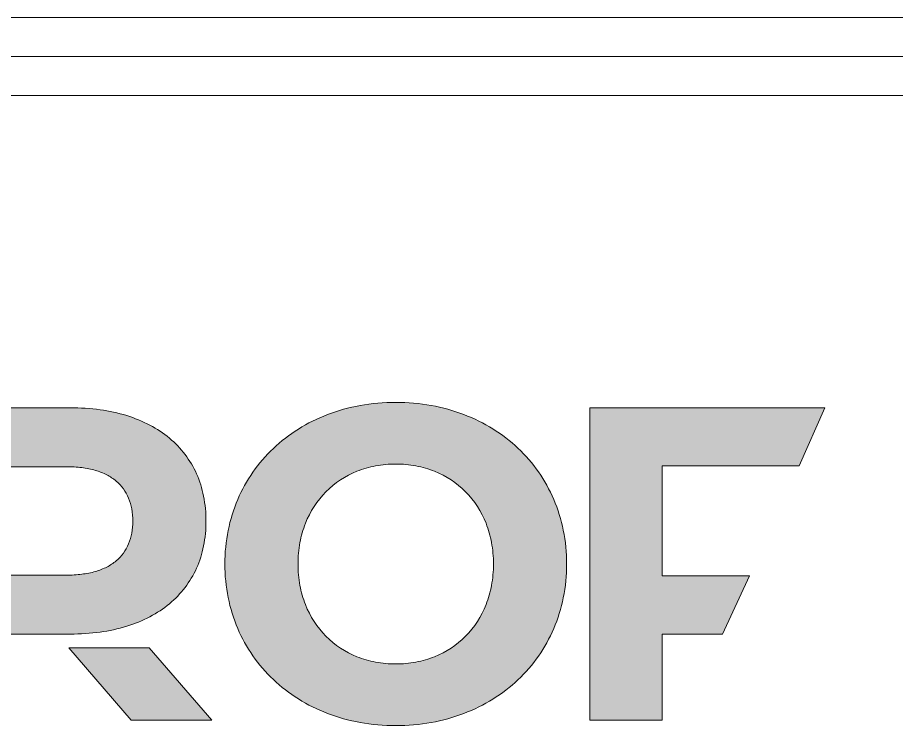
# Model space of a CAD drawing. Header units: millimetres. Extents: x 0 to 7790, y 0 to 17467.
# Drawn here: x 225.3 to 337.9, y 15828.5 to 15920.7 of the extents above; entities that cross this region are included whole.
import ezdxf

# ---------------------------------------------------------------- set-up
doc = ezdxf.new("R2010")
doc.units = ezdxf.units.MM
doc.layers.get('0').update_dxf_attribs({"lineweight": 15})
doc.layers.add('_MB_logo_navyblue_0.09', color=176, linetype='Continuous', lineweight=9)
doc.layers.add('_MB_ramka_0.15', color=124, linetype='Continuous', lineweight=15)
doc.layers.add('_MB_pomocnicze_niedrukowane', color=220, linetype='Continuous', lineweight=15, plot=False)

# ---------------------------------------------------------------- blocks, each defined once
blk = doc.blocks.new('-logo_new_ALUPROF')
at = {"layer": '_MB_logo_navyblue_0.09'}
h = blk.add_hatch(color=256, dxfattribs=at)
edge = h.paths.add_edge_path()
edge.add_arc((65.71077729149007, -15.00562185011801), 5.444306577864176, 179.9107788839091, 191.3072367144844)
edge.add_arc((65.33629367146963, -15.07699401928572), 5.063098947920667, 191.3461442901536, 203.056721379159)
edge.add_arc((65.1961958311366, -15.13063317957442), 4.913188195481013, 203.1210223745588, 226.5797366949905)
edge.add_arc((65.31419062815523, -15.00211547920959), 5.087638413685067, 226.6093841017991, 238.0329149500483)
edge.add_arc((65.47097921229661, -14.74746188399999), 5.386683594477502, 238.052164913051, 249.1409837678797)
edge.add_arc((65.62570217961527, -14.3368499884227), 5.825476126725009, 249.156957502876, 259.8472540035813)
edge.add_arc((65.73061567037824, -13.74211193520172), 6.429394972042421, 259.8612055720926, 270.0928101282971)
edge.add_arc((65.7511041616024, -13.74739036984009), 6.424116001017197, 269.9101523694583, 280.1132365906623)
edge.add_arc((65.8535122512442, -14.32874613471336), 5.83381084437024, 280.1256678490933, 290.7788344201919)
edge.add_arc((66.00730818254172, -14.73787744373428), 5.396730025831341, 290.7931832804674, 301.8508948008232)
edge.add_arc((66.16665827491555, -14.99742461199067), 5.092173893778004, 301.8690093919393, 313.2799448608349)
edge.add_arc((66.2914485534681, -15.13333790243068), 4.907676166315141, 313.3071269464103, 336.8093416407933)
edge.add_arc((66.15119709149447, -15.07994750622693), 5.057623704696445, 336.8790519709802, 348.6281614892102)
edge.add_arc((65.76368003206363, -15.00597353917161), 5.452120349231831, 348.6690111110812, 360.092789116914)
edge.add_arc((65.76302584613637, -14.9883100063489), 5.452774541409779, 359.9071758994942, 371.3303072658896)
edge.add_arc((66.15080701377782, -14.9142875761841), 5.058009371407269, 11.37115010506755, 23.1199271292144)
edge.add_arc((66.29132684882593, -14.86077778652728), 4.907768018595755, 23.18955329320021, 46.69193126687409)
edge.add_arc((66.16666150677256, -14.99656907230464), 5.092091234778272, 46.71922924290048, 58.13045520463679)
edge.add_arc((66.00732793679879, -15.25608636703854), 5.396613257454956, 58.14858191730764, 69.20657030204714)
edge.add_arc((65.85352404203351, -15.66523528883841), 5.833713362505914, 69.22092615484965, 79.87427880170158)
edge.add_arc((65.75110530233671, -16.24664856387876), 6.424077004675139, 79.88671170761441, 90.08985835006975)
edge.add_arc((65.73061805848317, -16.25142434467659), 6.428853316865375, 89.90720333559432, 100.1396793113175)
edge.add_arc((65.62573937028029, -15.65692452628491), 5.825175134833163, 100.1536477819189, 110.8445610658903)
edge.add_arc((65.4710961516033, -15.24655228660026), 5.386634990287025, 110.8605443171019, 121.9496233785324)
edge.add_arc((65.31441595908495, -14.99209037902704), 5.087809870487866, 121.9688712226821, 133.3922825408609)
edge.add_arc((65.19653876476377, -14.86370358383369), 4.913535642904758, 133.421934871317, 156.8796723416068)
edge.add_arc((65.33660295275328, -14.91733283510141), 5.063411617021573, 156.9439023942641, 168.6540123193261)
edge.add_arc((65.71091054578685, -14.9886702185314), 5.44443982556312, 168.6929024584724, 180.0891754238158)
edge = h.paths.add_edge_path(flags=16)
edge.add_arc((66.36784998041905, -14.98926849880932), 3.757123961008533, 169.6421381680713, 180.1201002237611, ccw=False)
edge.add_arc((65.94814159424331, -14.91403511661035), 3.330728833042695, 158.5281549129203, 169.617119346114, ccw=False)
edge.add_arc((65.63589090238685, -14.78661785675093), 2.993511837496931, 135.3619132898142, 158.6100110118937, ccw=False)
edge.add_arc((65.59183791366974, -14.76393524065628), 2.946265367003029, 111.79113623841349, 135.0738495227048, ccw=False)
edge.add_arc((65.68028456771313, -14.97933562777641), 3.179108220918731, 100.63606023393493, 111.8301499381532, ccw=False)
edge.add_arc((65.73529366028583, -15.27957528411893), 3.484342861266024, 89.90566835855623, 100.61384115908288, ccw=False)
edge.add_arc((65.74676275770526, -15.27971725301501), 3.48448482317977, 79.38637629691601, 90.09425995773131, ccw=False)
edge.add_arc((65.80173758860919, -14.9796607035853), 3.179436462393444, 68.17083736294978, 79.36418129432138, ccw=False)
edge.add_arc((65.89017538728565, -14.76428638171252), 2.946621135803837, 44.92889410838882, 68.2099529859646, ccw=False)
edge.add_arc((65.8463306593967, -14.78678037359475), 2.993586170823933, 21.392772344669993, 44.64105331988179, ccw=False)
edge.add_arc((65.53440986495684, -14.91407150390416), 3.330450203152279, 10.384395352230626, 21.47440325424168, ccw=False)
edge.add_arc((65.11493906738812, -14.98927084557097), 3.756605455593585, -0.12008100770907504, 10.359343645305387, ccw=False)
edge.add_arc((65.1149390673881, -15.00501708874187), 3.756605455593613, -10.359343645305387, 0.1200810077094161, ccw=False)
edge.add_arc((65.534409864957, -15.08021643040865), 3.330450203152131, 338.52559674575735, 349.61560464776824, ccw=False)
edge.add_arc((65.84633065939656, -15.20750756071808), 2.993586170824059, 315.3589466801196, 338.6072276553313, ccw=False)
edge.add_arc((65.89017538728572, -15.23000155260038), 2.946621135803753, 291.7900470140346, 315.07110589161084, ccw=False)
edge.add_arc((65.8017375886092, -15.01462723072766), 3.179436462393332, 280.63581870567873, 291.8291626370508, ccw=False)
edge.add_arc((65.74676275770524, -14.71457068129764), 3.484484823179971, 269.9057400422689, 280.61362370308353, ccw=False)
edge.add_arc((65.73529366028582, -14.71471265019403), 3.484342861265918, 259.386158840917, 270.09433164144406, ccw=False)
edge.add_arc((65.68028456771309, -15.01495230653664), 3.179108220918522, 248.1698500618461, 259.3639397660652, ccw=False)
edge.add_arc((65.59183791366972, -15.23035269365654), 2.946265367003046, 224.9261504772959, 248.208863761587, ccw=False)
edge.add_arc((65.63589090238696, -15.20767007756191), 2.993511837497024, 201.3899889881049, 224.6380867101846, ccw=False)
edge.add_arc((65.9481415942431, -15.08025281770248), 3.330728833042489, 190.3828806538869, 201.4718450870806, ccw=False)
edge.add_arc((66.36784998041915, -15.00501943550351), 3.757123961008633, 179.8798997762388, 190.3578618319286, ccw=False)
h = blk.add_hatch(color=256, dxfattribs=at)
h.paths.add_polyline_path([(60.26647731451639, -14.99714396715642, 0.0497674551039136), (60.37214523868195, -16.07308703386166, 0.0511415482301273), (60.6776472773462, -17.05991729842591, 0.1027169284989633), (61.81914329517605, -18.69923716623031, 0.0498858767050586), (62.62063207284434, -19.31822564202001, 0.04842189124851001), (63.55294456201662, -19.78109906076773, 0.0466790773105841), (64.59882816194423, -20.07110685874819, 0.0446734798644409), (65.74103027187851, -20.17149847223618, 0.0445487887653804), (66.87914143632943, -20.07169256860887, 0.046516715647148), (67.92312435033668, -19.78310720886144, 0.048285842543293), (68.85521945419652, -19.32199091969571, 0.0498307823781908), (69.6576671882053, -18.70459222781354, 0.1029087410296668), (70.80258230785478, -17.06594174270702, 0.0513101188563238), (71.10953057408818, -16.07718700288631, 0.0498869578172952), (71.21579323165568, -14.99714396715642, 0.0498841292989967), (71.10953057408818, -13.91703161422314, 0.0513086642578014), (70.80258230785483, -12.92822478395962, 0.1029094610149176), (69.6576671882053, -11.28951195438616, 0.0498320530397747), (68.85521945419652, -10.67209808654821, 0.0482870534087259), (67.92312435033668, -10.21097400432411, 0.0465175293126294), (66.87914143632943, -9.922385773449927, 0.0445490616700057), (65.74103027187851, -9.82257945966162, 0.0446772897383253), (64.59882816194423, -9.92298009669089, 0.0466817743996214), (63.55294456201662, -10.21301168400743, 0.048423029276125), (62.62063207284434, -10.67591873595442, 0.0498853538588256), (61.81914329517605, -11.294945766875, 0.102712621217359), (60.6776472773462, -12.93433782300958, 0.0511395045117841), (60.37214523868195, -13.9211918769099, 0.0497666464793515)])
h.paths.add_polyline_path([(62.61073427347273, -14.99714396715642, -0.0457506146541701), (62.67195223333867, -14.3137536569956, -0.0484225279433295), (62.84857349299892, -13.69484188130667, -0.1017883315863794), (63.50583019207633, -12.68329798292628, -0.1019409377103577), (64.49811293145338, -12.02820037117837, -0.0488823092367817), (65.09351674148817, -11.85484645378008, -0.0467572476250342), (65.74103027187851, -11.79523714522613, -0.0467559832569354), (66.38855282581014, -11.85484645378008, -0.048879047413906), (66.98398042518099, -12.02820037117837, -0.101933643988117), (67.97633535288824, -12.68329798292628, -0.101789139463547), (68.63366424029583, -13.69484188130667, -0.0484270916115491), (68.8103092892921, -14.3137536569956, -0.04575700979860701), (68.87153627269933, -14.99714396715642, -0.0457570097986077), (68.8103092892921, -15.68053427731725, -0.0484270916115484), (68.63366424029583, -16.29944605300613, -0.1017891394635466), (67.97633535288824, -17.31098995138657, -0.1019336439881194), (66.98398042518099, -17.96608756313447, -0.0488790474139078), (66.38855282581014, -18.13944148053277, -0.0467559832569327), (65.74103027187851, -18.19905078908672, -0.0467572476250356), (65.09351674148817, -18.13944148053277, -0.04888230923678501), (64.49811293145338, -17.96608756313447, -0.1019409377103565), (63.50583019207633, -17.31098995138657, -0.1017883315863799), (62.84857349299892, -16.29944605300613, -0.0484225279433297), (62.67195223333867, -15.68053427731725, -0.0457506146541698)], flags=0)
h = blk.add_hatch(color=256, dxfattribs=at)
h.paths.add_polyline_path([(60.26647731451639, -14.99714396715641, 0.0497674551039136), (60.37214523868195, -16.07308703386166, 0.0511415482301273), (60.6776472773462, -17.05991729842591, 0.1027169284989633), (61.81914329517605, -18.69923716623031, 0.0498858767050586), (62.62063207284434, -19.31822564202001, 0.04842189124851001), (63.55294456201662, -19.78109906076773, 0.0466790773105841), (64.59882816194423, -20.07110685874819, 0.0446734798644409), (65.74103027187851, -20.17149847223618, 0.0445487887653804), (66.87914143632943, -20.07169256860887, 0.046516715647148), (67.92312435033668, -19.78310720886144, 0.048285842543293), (68.85521945419652, -19.32199091969571, 0.0498307823781908), (69.6576671882053, -18.70459222781354, 0.1029087410296668), (70.80258230785478, -17.06594174270702, 0.0513101188563238), (71.10953057408818, -16.07718700288631, 0.0498869578172952), (71.21579323165568, -14.99714396715641, 0.0498841292989967), (71.10953057408818, -13.91703161422314, 0.0513086642578014), (70.80258230785483, -12.92822478395963, 0.1029094610149176), (69.6576671882053, -11.28951195438616, 0.0498320530397747), (68.85521945419652, -10.67209808654821, 0.0482870534087259), (67.92312435033668, -10.21097400432411, 0.0465175293126294), (66.87914143632943, -9.922385773449927, 0.0445490616700057), (65.74103027187851, -9.82257945966162, 0.0446772897383253), (64.59882816194423, -9.92298009669089, 0.0466817743996214), (63.55294456201662, -10.21301168400743, 0.048423029276125), (62.62063207284434, -10.67591873595442, 0.0498853538588256), (61.81914329517605, -11.294945766875, 0.102712621217359), (60.6776472773462, -12.93433782300957, 0.0511395045117841), (60.37214523868195, -13.92119187690991, 0.0497666464793515)])
h.paths.add_polyline_path([(62.61073427347273, -14.99714396715641, -0.0457506146541701), (62.67195223333867, -14.3137536569956, -0.0484225279433295), (62.84857349299892, -13.69484188130668, -0.1017883315863794), (63.50583019207633, -12.68329798292629, -0.1019409377103577), (64.49811293145338, -12.02820037117837, -0.0488823092367817), (65.09351674148817, -11.85484645378008, -0.0467572476250342), (65.74103027187851, -11.79523714522613, -0.0467559832569354), (66.38855282581014, -11.85484645378008, -0.048879047413906), (66.98398042518099, -12.02820037117837, -0.101933643988117), (67.97633535288824, -12.68329798292629, -0.101789139463547), (68.63366424029583, -13.69484188130668, -0.0484270916115491), (68.8103092892921, -14.3137536569956, -0.04575700979860701), (68.87153627269933, -14.99714396715641, -0.0457570097986077), (68.8103092892921, -15.68053427731725, -0.0484270916115484), (68.63366424029583, -16.29944605300613, -0.1017891394635466), (67.97633535288824, -17.31098995138657, -0.1019336439881194), (66.98398042518099, -17.96608756313447, -0.0488790474139078), (66.38855282581014, -18.13944148053277, -0.0467559832569327), (65.74103027187851, -18.19905078908672, -0.0467572476250356), (65.09351674148817, -18.13944148053277, -0.04888230923678501), (64.49811293145338, -17.96608756313447, -0.1019409377103565), (63.50583019207633, -17.31098995138657, -0.1017883315863799), (62.84857349299892, -16.29944605300613, -0.0484225279433297), (62.67195223333867, -15.68053427731725, -0.0457506146541698)], flags=0)
h = blk.add_hatch(color=256, dxfattribs=at)
edge = h.paths.add_edge_path()
edge.add_line((50.98510557873612, -9.994172432980934), (50.98510557873612, -20.00005250060739))
edge.add_line((50.98510557873612, -20.00005250060739), (53.30069720804121, -20.00005250060739))
edge.add_line((53.30069720804121, -20.00005250060739), (53.30069720804121, -17.2413557755935))
edge.add_line((53.30069720804121, -17.2413557755935), (55.31598538385639, -17.2413557755935))
edge.add_arc((55.33473446995718, -10.36895303759299), 6.872428313304289, 269.843687734974, 277.8232050517771)
edge.add_arc((55.53268806083831, -11.79418447279682), 5.433517398867001, 277.8009213282293, 287.0155511704949)
edge.add_arc((55.85091163382621, -12.83225472473434), 4.347766161112996, 287.0086767107921, 297.6067045704781)
edge.add_arc((56.19182506800355, -13.4879221720625), 3.608768095704785, 297.634265126647, 309.5805351174852)
edge.add_arc((56.47311013180188, -13.83254633652402), 3.163933020431771, 309.6309999535576, 335.7769944621931)
edge.add_arc((56.26912490587097, -13.75647727059968), 3.381199107605418, 336.0196761181184, 348.6743116123067)
edge.add_arc((55.65894540861353, -13.6386236219848), 4.002643461809704, 348.7354620509055, 360.1963870384891)
edge.add_arc((55.61394401901853, -13.61087072071876), 4.04764566657808, 359.801351197094, 371.2016007365394)
edge.add_arc((56.24385008126251, -13.48973466573167), 3.406209220721411, 11.26111805775612, 23.87982392513965)
edge.add_arc((56.46563799855718, -13.40559592617407), 3.169372140131264, 24.11208882921487, 50.27497847246183)
edge.add_arc((56.19219529253679, -13.74096744112778), 3.602073768579793, 50.33903006967795, 62.31662237762298)
edge.add_arc((55.8523770255989, -14.39339319260232), 4.337690406612789, 62.34553094479669, 72.97085223748826)
edge.add_arc((55.53361937901461, -15.43202522951056), 5.424135365020288, 72.96440732822165, 82.19543105238854)
edge.add_arc((55.3348362065372, -16.86254694907496), 6.868400384867324, 82.17303499199853, 90.15725261711844)
edge.add_line((55.31598538385639, -9.994172432980934), (50.98510557873612, -9.994172432980934))
edge = h.paths.add_edge_path(flags=16)
edge.add_line((53.30069720804121, -11.88104413200655), (55.1875689070668, -11.88104413200655))
edge.add_arc((55.2016397162792, -15.81969740411667), 3.938678405959999, 82.94582784108871, 90.20468787089851, ccw=False)
edge.add_arc((55.34188026697881, -14.70348510669778), 2.813693457329337, 74.00311477003987, 82.98858048530451, ccw=False)
edge.add_arc((55.55034729779983, -13.97838492583989), 2.059221234599704, 63.06112231798852, 74.01891019046718, ccw=False)
edge.add_arc((55.75229050647956, -13.57769778286862), 1.610524921302248, 50.2065229769529, 63.0078732010337, ccw=False)
edge.add_arc((55.86341499228691, -13.43274394552225), 1.428045696429419, 22.419840658732085, 49.91000265980938, ccw=False)
edge.add_arc((55.61819972809864, -13.52957024499532), 1.691659521170551, 10.063391985479313, 22.283847912333613, ccw=False)
edge.add_arc((55.1288168590491, -13.61540564653383), 2.188512152813475, -0.24867486054057508, 10.037243369894497, ccw=False)
edge.add_arc((55.17847159000885, -13.63408013234767), 2.138856492097672, -10.15324819371051, 0.24580638795947607, ccw=False)
edge.add_arc((55.64490545344003, -13.7167310375477), 1.665157478741178, 337.5188973735554, 349.81691483858503, ccw=False)
edge.add_arc((55.87117665177323, -13.80602298265343), 1.421943932742941, 309.88845593384065, 337.35711603985226, ccw=False)
edge.add_arc((55.7522704897623, -13.65205474907986), 1.616354239968005, 296.8877214492189, 309.6224908067927, ccw=False)
edge.add_arc((55.54908859619081, -13.24736439314462), 2.069183821623622, 285.9383446907815, 296.837829223874, ccw=False)
edge.add_arc((55.34098347750092, -12.52163479842986), 2.824161102846562, 277.0036324094308, 285.95493426291256, ccw=False)
edge.add_arc((55.20153026753114, -11.41033692187582), 3.944171864593567, 269.7971871589715, 277.0458992621113, ccw=False)
edge.add_line((55.1875689070668, -15.35448407656788), (53.30069720804121, -15.35448407656788))
edge.add_line((53.30069720804121, -15.35448407656788), (53.30069720804121, -11.88104413200655))
h = blk.add_hatch(color=256, dxfattribs=at)
h.paths.add_polyline_path([(50.98510557873612, -9.994172432980934), (50.98510557873612, -20.00005250060739), (53.30069720804121, -20.00005250060739), (53.30069720804121, -17.2413557755935), (55.31598538385639, -17.2413557755935, 0.0348312882191382), (56.27018754858804, -17.17741824343685, 0.0402280868359116), (57.12270506738375, -16.98985163329572, 0.0462756097404265), (57.86566531064574, -16.6850249246634, 0.0521726968643942), (58.49119564877621, -16.26930709703314, 0.1145809458215924), (59.35847609125179, -15.1306740027519, 0.0552724473790954), (59.58448093640142, -14.42049669508746, 0.0500494467978164), (59.66156535802855, -13.62490418639817, 0.0497840405458759), (59.58448093640142, -12.82456796104673, 0.0551151972217058), (59.35847609125179, -12.11083435271922, 0.1146556332248349), (58.49119564877621, -10.96796675661619, 0.0523097392458883), (57.86566531064574, -10.55122865358089, 0.0463949554895192), (57.12270506738375, -10.24588493704987, 0.0402997346061415), (56.27018754858804, -10.05813354939316, 0.0348518220796639), (55.31598538385639, -9.994172432980934)])
h.paths.add_polyline_path([(53.30069720804121, -11.88104413200655), (55.1875689070668, -11.88104413200655, -0.0316833470967353), (55.68533984627666, -11.91083289254607, -0.03922659148626), (56.11729225513585, -11.99874720434194, -0.0478488360098054), (56.4832563270041, -12.14260911266022, -0.0559145896905928), (56.78306225524122, -12.3402406627669, -0.1205270478788417), (57.18352045426073, -12.88810086940958, -0.0533723906404034), (57.28383311176263, -13.23397361647765, -0.0449109434558446), (57.3173083990722, -13.62490418639817, -0.0454056006103531), (57.28383311176263, -14.01112118648762, -0.0537117868818046), (57.18352045426073, -14.35345178344593, -0.1204318663414105), (56.78306225524122, -14.89707256633526, -0.0556231723068596), (56.4832563270041, -15.09367215144931, -0.04759386035553799), (56.11729225513585, -15.23700413179843, -0.0390772950151475), (55.68533984627666, -15.32472320697411, -0.0316390240272577), (55.1875689070668, -15.35448407656787), (53.30069720804121, -15.35448407656787)], flags=0)
h = blk.add_hatch(color=256, dxfattribs=at)
h.paths.add_polyline_path([(50.98510557873612, -9.994172432980934), (50.98510557873612, -20.00005250060739), (53.30069720804121, -20.00005250060739), (53.30069720804121, -17.2413557755935), (55.31598538385639, -17.2413557755935, 0.0348312882191382), (56.27018754858804, -17.17741824343685, 0.0402280868359116), (57.12270506738375, -16.98985163329572, 0.0462756097404265), (57.86566531064574, -16.6850249246634, 0.0521726968643942), (58.49119564877621, -16.26930709703314, 0.1145809458215924), (59.35847609125179, -15.1306740027519, 0.0552724473790954), (59.58448093640142, -14.42049669508746, 0.0500494467978164), (59.66156535802855, -13.62490418639817, 0.0497840405458759), (59.58448093640142, -12.82456796104672, 0.0551151972217058), (59.35847609125179, -12.11083435271922, 0.1146556332248349), (58.49119564877621, -10.9679667566162, 0.0523097392458883), (57.86566531064574, -10.55122865358089, 0.0463949554895192), (57.12270506738375, -10.24588493704988, 0.0402997346061415), (56.27018754858804, -10.05813354939316, 0.0348518220796639), (55.31598538385639, -9.994172432980934)])
h.paths.add_polyline_path([(53.30069720804121, -11.88104413200655), (55.1875689070668, -11.88104413200655, -0.0316833470967353), (55.68533984627666, -11.91083289254607, -0.03922659148626), (56.11729225513585, -11.99874720434194, -0.0478488360098054), (56.4832563270041, -12.14260911266022, -0.0559145896905928), (56.78306225524122, -12.3402406627669, -0.1205270478788417), (57.18352045426073, -12.88810086940958, -0.0533723906404034), (57.28383311176263, -13.23397361647765, -0.0449109434558446), (57.3173083990722, -13.62490418639817, -0.0454056006103531), (57.28383311176263, -14.01112118648763, -0.0537117868818046), (57.18352045426073, -14.35345178344593, -0.1204318663414105), (56.78306225524122, -14.89707256633526, -0.0556231723068596), (56.4832563270041, -15.09367215144931, -0.04759386035553799), (56.11729225513585, -15.23700413179843, -0.0390772950151475), (55.68533984627666, -15.32472320697411, -0.0316390240272577), (55.1875689070668, -15.35448407656788), (53.30069720804121, -15.35448407656788)], flags=0)
for points in [[(74.27356489603159, -11.8524943036835), (78.662300366492, -11.8524943036835), (79.48708485151408, -9.994182933101655), (71.9579732667265, -9.994182933101655), (71.9579732667265, -20.00006300072815), (74.27356489603159, -20.00006300072815), (74.27356489603159, -17.2493463674853), (76.20768713843847, -17.2493463674853), (77.07793714631408, -15.37685983388911), (74.27356489603159, -15.37685983388911)], [(74.27356489603159, -11.8524943036835), (78.662300366492, -11.8524943036835), (79.48708485151408, -9.994182933101662), (71.9579732667265, -9.994182933101662), (71.9579732667265, -20.00006300072815), (74.27356489603159, -20.00006300072815), (74.27356489603159, -17.2493463674853), (76.20768713843847, -17.2493463674853), (77.07793714631408, -15.37685983388912), (74.27356489603159, -15.37685983388912)], [(74.27356489603159, -11.8524943036835), (78.662300366492, -11.8524943036835), (79.48708485151408, -9.994182933101662), (71.9579732667265, -9.994182933101662), (71.9579732667265, -20.00006300072815), (74.27356489603159, -20.00006300072815), (74.27356489603159, -17.2493463674853), (76.20768713843847, -17.2493463674853), (77.07793714631408, -15.37685983388912), (74.27356489603159, -15.37685983388912)], [(57.84507596839953, -17.6814893371297), (55.26435629012178, -17.6814893371297), (57.26693931982771, -20.00002100024515), (59.847553996898, -20.00002100024515)], [(57.84507596839953, -17.6814893371297), (55.26435629012178, -17.6814893371297), (57.26693931982771, -20.00002100024515), (59.847553996898, -20.00002100024515)], [(57.84507596839953, -17.6814893371297), (55.26435629012178, -17.6814893371297), (57.26693931982771, -20.00002100024515), (59.847553996898, -20.00002100024515)]]:
    blk.add_hatch(color=256, dxfattribs=at).paths.add_polyline_path(points)
for points in [[(60.26647731451639, -14.99714396715641, 0.0497674551039136), (60.37214523868195, -16.07308703386166, 0.0511415482301273), (60.6776472773462, -17.05991729842591, 0.1027169284989633), (61.81914329517605, -18.69923716623031, 0.0498858767050586), (62.62063207284434, -19.31822564202001, 0.04842189124851001), (63.55294456201662, -19.78109906076773, 0.0466790773105841), (64.59882816194423, -20.07110685874819, 0.0446734798644409), (65.74103027187851, -20.17149847223618, 0.0445487887653804), (66.87914143632943, -20.07169256860887, 0.046516715647148), (67.92312435033668, -19.78310720886144, 0.048285842543293), (68.85521945419652, -19.32199091969571, 0.0498307823781908), (69.6576671882053, -18.70459222781354, 0.1029087410296668), (70.80258230785478, -17.06594174270702, 0.0513101188563238), (71.10953057408818, -16.07718700288631, 0.0498869578172952), (71.21579323165568, -14.99714396715641, 0.0498841292989967), (71.10953057408818, -13.91703161422314, 0.0513086642578014), (70.80258230785483, -12.92822478395963, 0.1029094610149176), (69.6576671882053, -11.28951195438616, 0.0498320530397747), (68.85521945419652, -10.67209808654821, 0.0482870534087259), (67.92312435033668, -10.21097400432411, 0.0465175293126294), (66.87914143632943, -9.922385773449927, 0.0445490616700057), (65.74103027187851, -9.82257945966162, 0.0446772897383253), (64.59882816194423, -9.92298009669089, 0.0466817743996214), (63.55294456201662, -10.21301168400743, 0.048423029276125), (62.62063207284434, -10.67591873595442, 0.0498853538588256), (61.81914329517605, -11.294945766875, 0.102712621217359), (60.6776472773462, -12.93433782300957, 0.0511395045117841), (60.37214523868195, -13.92119187690991, 0.0497666464793515), (60.26647731451639, -14.99714396715641, 0.0497674551039136)], [(50.98510557873612, -9.994172432980934), (50.98510557873612, -20.00005250060739), (53.30069720804121, -20.00005250060739), (53.30069720804121, -17.2413557755935), (55.31598538385639, -17.2413557755935, 0.0348312882191382), (56.27018754858804, -17.17741824343685, 0.0402280868359116), (57.12270506738375, -16.98985163329572, 0.0462756097404265), (57.86566531064574, -16.6850249246634, 0.0521726968643942), (58.49119564877621, -16.26930709703314, 0.1145809458215924), (59.35847609125179, -15.1306740027519, 0.0552724473790954), (59.58448093640142, -14.42049669508746, 0.0500494467978164), (59.66156535802855, -13.62490418639817, 0.0497840405458759), (59.58448093640142, -12.82456796104672, 0.0551151972217058), (59.35847609125179, -12.11083435271922, 0.1146556332248349), (58.49119564877621, -10.9679667566162, 0.0523097392458883), (57.86566531064574, -10.55122865358089, 0.0463949554895192), (57.12270506738375, -10.24588493704988, 0.0402997346061415), (56.27018754858804, -10.05813354939316, 0.0348518220796639), (55.31598538385639, -9.994172432980934), (50.98510557873612, -9.994172432980934)], [(62.61073427347273, -14.99714396715641, -0.0457506146541701), (62.67195223333867, -14.3137536569956, -0.0484225279433295), (62.84857349299892, -13.69484188130668, -0.1017883315863794), (63.50583019207633, -12.68329798292629, -0.1019409377103577), (64.49811293145338, -12.02820037117837, -0.0488823092367817), (65.09351674148817, -11.85484645378008, -0.0467572476250342), (65.74103027187851, -11.79523714522613, -0.0467559832569354), (66.38855282581014, -11.85484645378008, -0.048879047413906), (66.98398042518099, -12.02820037117837, -0.101933643988117), (67.97633535288824, -12.68329798292629, -0.101789139463547), (68.63366424029583, -13.69484188130668, -0.0484270916115491), (68.8103092892921, -14.3137536569956, -0.04575700979860701), (68.87153627269933, -14.99714396715641, -0.0457570097986077), (68.8103092892921, -15.68053427731725, -0.0484270916115484), (68.63366424029583, -16.29944605300613, -0.1017891394635466), (67.97633535288824, -17.31098995138657, -0.1019336439881194), (66.98398042518099, -17.96608756313447, -0.0488790474139078), (66.38855282581014, -18.13944148053277, -0.0467559832569327), (65.74103027187851, -18.19905078908672, -0.0467572476250356), (65.09351674148817, -18.13944148053277, -0.04888230923678501), (64.49811293145338, -17.96608756313447, -0.1019409377103565), (63.50583019207633, -17.31098995138657, -0.1017883315863799), (62.84857349299892, -16.29944605300613, -0.0484225279433297), (62.67195223333867, -15.68053427731725, -0.0457506146541698), (62.61073427347273, -14.99714396715641, -0.0457506146541701)], [(53.30069720804121, -11.88104413200655), (55.1875689070668, -11.88104413200655, -0.0316833470967353), (55.68533984627666, -11.91083289254607, -0.03922659148626), (56.11729225513585, -11.99874720434194, -0.0478488360098054), (56.4832563270041, -12.14260911266022, -0.0559145896905928), (56.78306225524122, -12.3402406627669, -0.1205270478788417), (57.18352045426073, -12.88810086940958, -0.0533723906404034), (57.28383311176263, -13.23397361647765, -0.0449109434558446), (57.3173083990722, -13.62490418639817, -0.0454056006103531), (57.28383311176263, -14.01112118648763, -0.0537117868818046), (57.18352045426073, -14.35345178344593, -0.1204318663414105), (56.78306225524122, -14.89707256633526, -0.0556231723068596), (56.4832563270041, -15.09367215144931, -0.04759386035553799), (56.11729225513585, -15.23700413179843, -0.0390772950151475), (55.68533984627666, -15.32472320697411, -0.0316390240272577), (55.1875689070668, -15.35448407656788), (53.30069720804121, -15.35448407656788), (53.30069720804121, -11.88104413200655)]]:
    blk.add_lwpolyline(points, format="xyb", close=True, dxfattribs=at)
for points in [[(74.27356489603159, -11.8524943036835), (78.662300366492, -11.8524943036835), (79.48708485151408, -9.994182933101662), (71.9579732667265, -9.994182933101662), (71.9579732667265, -20.00006300072815), (74.27356489603159, -20.00006300072815), (74.27356489603159, -17.2493463674853), (76.20768713843847, -17.2493463674853), (77.07793714631408, -15.37685983388912), (74.27356489603159, -15.37685983388912)], [(57.84507596839953, -17.6814893371297), (55.26435629012178, -17.6814893371297), (57.26693931982771, -20.00002100024515), (59.847553996898, -20.00002100024515), (57.84507596839953, -17.6814893371297)]]:
    blk.add_lwpolyline(points, close=True, dxfattribs=at)
at = {"layer": '_MB_pomocnicze_niedrukowane'}
blk.add_lwpolyline([(0, 0), (92.5, 0), (92.5, -30), (0, -30)], close=True, dxfattribs=at)

msp = doc.modelspace()

# ---------------------------------------------------------------- linework, layer by layer
at = {"layer": '_MB_ramka_0.15'}
for points in [[(4.547473508864641e-13, 15920.67999999999), (989.4716498615603, 15920.67999999999), (989.4716498615603, 14745.67999999999), (4.547473508864641e-13, 14745.67999999999)], [(5.000000000000455, 15915.67999999999), (984.4716498615603, 15915.67999999999), (984.4716498615603, 14750.67999999999), (5.000000000000455, 14750.67999999999)]]:
    msp.add_lwpolyline(points, close=True, dxfattribs=at)

# ---------------------------------------------------------------- block references
at = {"xscale": 4, "yscale": 4, "zscale": 4}
msp.add_blockref('-logo_new_ALUPROF', (10.76570874832441, 15910.67999999999), dxfattribs=at)

doc.saveas('drawing.dxf')
